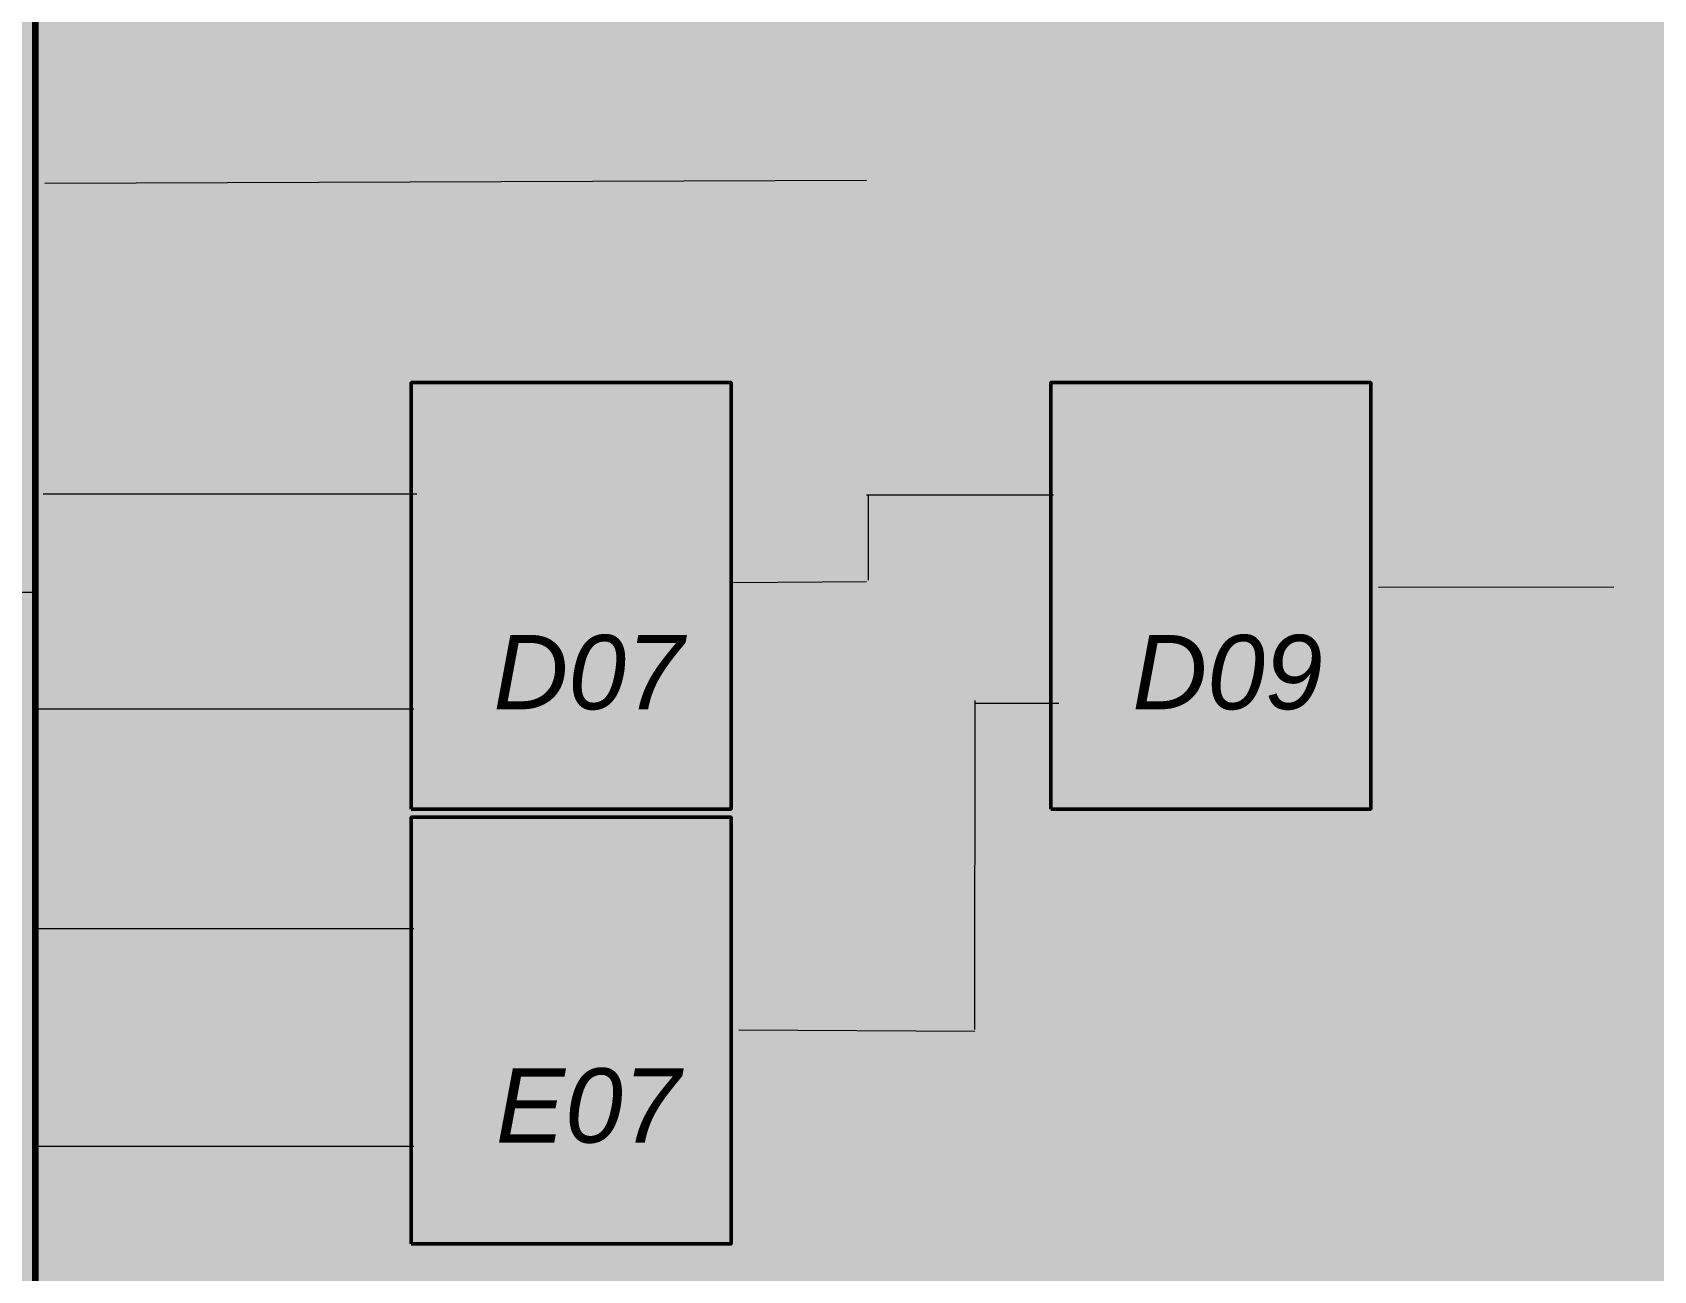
# Model space of a CAD drawing. Header units: millimetres. Extents: x 0 to 295, y 2 to 210.
# Drawn here: x 99.9 to 175.3, y 63 to 120.5 of the extents above; entities that cross this region are included whole.
import ezdxf

# ---------------------------------------------------------------- set-up
doc = ezdxf.new("R2010")
doc.units = ezdxf.units.MM
doc.header["$MEASUREMENT"] = 0
doc.layers.get('0').update_dxf_attribs({"linetype": 'CONTINUOUS'})
doc.styles.add('Arial$201', font='ariali.ttf', dxfattribs={"oblique": 15, "height": 6.045128})

msp = doc.modelspace()

# ---------------------------------------------------------------- hatches: boundary and pattern name
at = {"true_color": 0xffffff}
for points in [[(-0.131, 210.23), (-0.131, 1.772), (294.435, 1.772), (294.435, 210.23)], [(-0.131, 210.23), (-0.131, 2.034), (294.435, 2.034), (294.435, 210.23)], [(117.545, 104.279), (117.545, 84.453), (132.418, 84.453), (132.418, 104.279)], [(147.275, 104.279), (147.275, 84.453), (162.149, 84.453), (162.149, 104.279)], [(117.545, 84.076), (117.545, 64.25), (132.418, 64.25), (132.418, 84.076)]]:
    msp.add_hatch(color=0, dxfattribs=at).paths.add_polyline_path(points)
at = {"true_color": 0x000007}
h = msp.add_hatch(color=0, dxfattribs=at)
edge = h.paths.add_edge_path()
edge.add_spline(control_points=[(136.878, 115.135), (137.059, 115.004), (137.223, 114.922), (137.37, 114.856)], knot_values=[0, 0, 0, 0, 1, 1, 1, 1], degree=3, periodic=0)
edge.add_line((137.37, 114.856), (137.256, 114.594))
edge.add_spline(control_points=[(137.256, 114.594), (137.042, 114.676), (136.846, 114.791), (136.632, 114.955), (136.632, 114.955), (136.419, 114.823), (136.19, 114.774), (135.927, 114.774), (135.927, 114.774), (135.665, 114.774), (135.435, 114.84), (135.222, 114.955), (135.222, 114.955), (135.009, 115.086), (134.845, 115.266), (134.73, 115.496), (134.73, 115.496), (134.615, 115.725), (134.55, 115.971), (134.55, 116.266), (134.55, 116.266), (134.55, 116.545), (134.615, 116.808), (134.73, 117.037), (134.73, 117.037), (134.845, 117.267), (135.009, 117.447), (135.222, 117.578), (135.222, 117.578), (135.435, 117.693), (135.681, 117.759), (135.944, 117.759), (135.944, 117.759), (136.206, 117.759), (136.452, 117.693), (136.665, 117.562), (136.665, 117.562), (136.878, 117.431), (137.042, 117.267), (137.141, 117.037), (137.141, 117.037), (137.256, 116.808), (137.321, 116.545), (137.321, 116.266), (137.321, 116.266), (137.321, 116.021), (137.272, 115.807), (137.206, 115.627), (137.206, 115.627), (137.141, 115.43), (137.026, 115.266), (136.878, 115.135)], knot_values=[0, 0, 0, 0, 0.019231, 0.019231, 0.019231, 0.019231, 0.038462, 0.038462, 0.038462, 0.038462, 0.057692, 0.057692, 0.057692, 0.057692, 0.076923, 0.076923, 0.076923, 0.076923, 0.096154, 0.096154, 0.096154, 0.096154, 0.115385, 0.115385, 0.115385, 0.115385, 0.134615, 0.134615, 0.134615, 0.134615, 0.153846, 0.153846, 0.153846, 0.153846, 0.173077, 0.173077, 0.173077, 0.173077, 0.192308, 0.192308, 0.192308, 0.192308, 0.211538, 0.211538, 0.211538, 0.211538, 0.230769, 0.230769, 0.230769, 0.230769, 1, 1, 1, 1], degree=3, periodic=0)
h.paths.add_polyline_path([(136.042, 115.611), (136.042, 115.611), (136.069, 115.604), (136.095, 115.597), (136.121, 115.59), (136.146, 115.582), (136.171, 115.574), (136.196, 115.565), (136.22, 115.556), (136.244, 115.546), (136.268, 115.536), (136.292, 115.526), (136.315, 115.515), (136.337, 115.504), (136.36, 115.493), (136.382, 115.481), (136.403, 115.469), (136.425, 115.456), (136.446, 115.444), (136.466, 115.431), (136.487, 115.417), (136.507, 115.404), (136.526, 115.39), (136.546, 115.376), (136.565, 115.362), (136.583, 115.348), (136.611, 115.373), (136.638, 115.4), (136.664, 115.427), (136.688, 115.456), (136.712, 115.486), (136.734, 115.517), (136.755, 115.549), (136.775, 115.583), (136.793, 115.617), (136.81, 115.653), (136.827, 115.689), (136.842, 115.727), (136.855, 115.766), (136.868, 115.806), (136.879, 115.848), (136.889, 115.89), (136.898, 115.933), (136.906, 115.978), (136.913, 116.023), (136.918, 116.07), (136.922, 116.117), (136.925, 116.166), (136.927, 116.216), (136.928, 116.266), (136.927, 116.295), (136.927, 116.324), (136.925, 116.352), (136.924, 116.38), (136.921, 116.408), (136.919, 116.435), (136.915, 116.462), (136.912, 116.489), (136.908, 116.516), (136.903, 116.543), (136.898, 116.569), (136.893, 116.594), (136.887, 116.62), (136.881, 116.645), (136.874, 116.67), (136.867, 116.694), (136.859, 116.718), (136.852, 116.742), (136.843, 116.765), (136.835, 116.787), (136.826, 116.809), (136.816, 116.831), (136.807, 116.852), (136.796, 116.873), (136.788, 116.896), (136.779, 116.917), (136.769, 116.939), (136.758, 116.959), (136.747, 116.98), (136.736, 117), (136.724, 117.019), (136.711, 117.038), (136.698, 117.056), (136.684, 117.074), (136.67, 117.092), (136.655, 117.109), (136.64, 117.126), (136.624, 117.142), (136.609, 117.158), (136.592, 117.173), (136.576, 117.188), (136.559, 117.203), (136.542, 117.217), (136.524, 117.231), (136.507, 117.245), (136.489, 117.258), (136.47, 117.271), (136.452, 117.283), (136.433, 117.295), (136.415, 117.307), (136.395, 117.318), (136.376, 117.328), (136.356, 117.338), (136.336, 117.348), (136.315, 117.357), (136.295, 117.365), (136.274, 117.373), (136.253, 117.381), (136.232, 117.387), (136.21, 117.394), (136.189, 117.4), (136.167, 117.405), (136.145, 117.41), (136.123, 117.414), (136.101, 117.418), (136.079, 117.422), (136.056, 117.424), (136.034, 117.427), (136.011, 117.428), (135.989, 117.43), (135.966, 117.431), (135.944, 117.431), (135.907, 117.43), (135.871, 117.429), (135.836, 117.426), (135.802, 117.423), (135.768, 117.418), (135.734, 117.412), (135.702, 117.406), (135.67, 117.398), (135.638, 117.389), (135.608, 117.38), (135.578, 117.369), (135.548, 117.357), (135.519, 117.344), (135.491, 117.33), (135.463, 117.315), (135.436, 117.3), (135.409, 117.283), (135.383, 117.265), (135.358, 117.246), (135.333, 117.226), (135.309, 117.205), (135.285, 117.183), (135.261, 117.16), (135.239, 117.136), (135.215, 117.11), (135.191, 117.084), (135.169, 117.057), (135.148, 117.029), (135.128, 117), (135.109, 116.97), (135.092, 116.939), (135.075, 116.907), (135.059, 116.874), (135.044, 116.84), (135.03, 116.805), (135.017, 116.769), (135.005, 116.732), (134.995, 116.694), (134.985, 116.655), (134.976, 116.616), (134.969, 116.575), (134.962, 116.534), (134.956, 116.491), (134.952, 116.448), (134.948, 116.404), (134.945, 116.359), (134.944, 116.313), (134.943, 116.266), (134.943, 116.266), (134.944, 116.22), (134.945, 116.174), (134.948, 116.129), (134.952, 116.085), (134.956, 116.042), (134.962, 115.999), (134.968, 115.958), (134.976, 115.917), (134.984, 115.878), (134.993, 115.839), (135.004, 115.801), (135.015, 115.764), (135.027, 115.728), (135.041, 115.693), (135.055, 115.659), (135.07, 115.626), (135.086, 115.594), (135.103, 115.563), (135.12, 115.533), (135.139, 115.504), (135.158, 115.476), (135.179, 115.449), (135.2, 115.422), (135.222, 115.397), (135.247, 115.373), (135.272, 115.35), (135.298, 115.328), (135.323, 115.307), (135.35, 115.287), (135.376, 115.268), (135.404, 115.25), (135.431, 115.233), (135.459, 115.217), (135.488, 115.203), (135.517, 115.189), (135.546, 115.176), (135.576, 115.164), (135.607, 115.153), (135.638, 115.144), (135.669, 115.135), (135.701, 115.127), (135.734, 115.121), (135.767, 115.115), (135.801, 115.11), (135.836, 115.107), (135.871, 115.104), (135.907, 115.103), (135.944, 115.102), (135.96, 115.102), (135.977, 115.103), (135.993, 115.103), (136.009, 115.104), (136.026, 115.104), (136.042, 115.106), (136.058, 115.107), (136.074, 115.108), (136.09, 115.11), (136.107, 115.112), (136.123, 115.114), (136.138, 115.117), (136.154, 115.119), (136.17, 115.122), (136.186, 115.125), (136.201, 115.129), (136.217, 115.133), (136.232, 115.137), (136.247, 115.141), (136.262, 115.146), (136.277, 115.151), (136.292, 115.156), (136.306, 115.162), (136.321, 115.168), (136.306, 115.178), (136.292, 115.188), (136.277, 115.197), (136.262, 115.206), (136.247, 115.215), (136.232, 115.223), (136.217, 115.232), (136.201, 115.239), (136.186, 115.247), (136.17, 115.254), (136.154, 115.261), (136.138, 115.268), (136.123, 115.275), (136.107, 115.281), (136.09, 115.287), (136.074, 115.293), (136.058, 115.298), (136.042, 115.304), (136.026, 115.309), (136.009, 115.314), (135.993, 115.319), (135.977, 115.323), (135.96, 115.328), (135.944, 115.332)])
h.paths.add_polyline_path([(136.042, 115.611), (135.944, 115.332)])
h = msp.add_hatch(color=0, dxfattribs=at)
h.paths.add_polyline_path([(105.442, 100.212), (105.606, 100.95), (104.426, 100.95), (104.508, 101.311), (106.115, 103.098), (106.41, 103.098), (106.016, 101.262), (106.426, 101.262), (106.361, 100.95), (105.951, 100.95), (105.803, 100.212)])
h.paths.add_polyline_path([(105.672, 101.262), (105.918, 102.475), (104.852, 101.262)])
h = msp.add_hatch(color=0, dxfattribs=at)
edge = h.paths.add_edge_path()
edge.add_spline(control_points=[(125.531, 98.982), (125.367, 98.851), (125.219, 98.769), (125.104, 98.72), (125.104, 98.72), (124.99, 98.671), (124.858, 98.638), (124.727, 98.638), (124.727, 98.638), (124.465, 98.638), (124.252, 98.72), (124.088, 98.868), (124.088, 98.868), (123.924, 99.032), (123.842, 99.228), (123.842, 99.458), (123.842, 99.458), (123.842, 99.606), (123.874, 99.737), (123.94, 99.868), (123.94, 99.868), (123.989, 99.983), (124.088, 100.081), (124.202, 100.18), (124.202, 100.18), (124.301, 100.245), (124.432, 100.327), (124.612, 100.409), (124.612, 100.409), (124.53, 100.557), (124.498, 100.655), (124.481, 100.704), (124.481, 100.704), (124.465, 100.786), (124.448, 100.852), (124.448, 100.934), (124.448, 100.934), (124.448, 101.049), (124.481, 101.163), (124.547, 101.278), (124.547, 101.278), (124.612, 101.393), (124.694, 101.475), (124.809, 101.541), (124.809, 101.541), (124.924, 101.606), (125.039, 101.639), (125.17, 101.639), (125.17, 101.639), (125.367, 101.639), (125.514, 101.59), (125.629, 101.475), (125.629, 101.475), (125.744, 101.377), (125.793, 101.245), (125.793, 101.081), (125.793, 101.081), (125.793, 100.95), (125.744, 100.835), (125.645, 100.704), (125.645, 100.704), (125.547, 100.573), (125.367, 100.442), (125.072, 100.294), (125.072, 100.294), (125.252, 99.983), (125.416, 99.737), (125.563, 99.524), (125.563, 99.524), (125.662, 99.638), (125.76, 99.786), (125.842, 99.934)], knot_values=[0, 0, 0, 0, 0.013889, 0.013889, 0.013889, 0.013889, 0.027778, 0.027778, 0.027778, 0.027778, 0.041667, 0.041667, 0.041667, 0.041667, 0.055556, 0.055556, 0.055556, 0.055556, 0.069444, 0.069444, 0.069444, 0.069444, 0.083333, 0.083333, 0.083333, 0.083333, 0.097222, 0.097222, 0.097222, 0.097222, 0.111111, 0.111111, 0.111111, 0.111111, 0.125, 0.125, 0.125, 0.125, 0.138889, 0.138889, 0.138889, 0.138889, 0.152778, 0.152778, 0.152778, 0.152778, 0.166667, 0.166667, 0.166667, 0.166667, 0.180556, 0.180556, 0.180556, 0.180556, 0.194444, 0.194444, 0.194444, 0.194444, 0.208333, 0.208333, 0.208333, 0.208333, 0.222222, 0.222222, 0.222222, 0.222222, 0.236111, 0.236111, 0.236111, 0.236111, 1, 1, 1, 1], degree=3, periodic=0)
edge.add_line((125.842, 99.934), (126.154, 99.786))
edge.add_spline(control_points=[(126.154, 99.786), (126.072, 99.606), (125.941, 99.425), (125.793, 99.245), (125.793, 99.245), (125.875, 99.13), (125.99, 98.999), (126.121, 98.851)], knot_values=[0, 0, 0, 0, 0.125, 0.125, 0.125, 0.125, 1, 1, 1, 1], degree=3, periodic=0)
edge.add_line((126.121, 98.851), (125.859, 98.638))
edge.add_spline(control_points=[(125.859, 98.638), (125.727, 98.753), (125.613, 98.868), (125.531, 98.982)], knot_values=[0, 0, 0, 0, 1, 1, 1, 1], degree=3, periodic=0)
edge = h.paths.add_edge_path()
edge.add_spline(control_points=[(124.94, 100.557), (125.137, 100.655), (125.268, 100.753), (125.35, 100.868), (125.35, 100.868), (125.416, 100.934), (125.449, 100.999), (125.449, 101.081), (125.449, 101.081), (125.449, 101.163), (125.416, 101.229), (125.367, 101.278), (125.367, 101.278), (125.317, 101.327), (125.252, 101.36), (125.17, 101.36), (125.17, 101.36), (125.072, 101.36), (125.006, 101.311), (124.924, 101.245), (124.924, 101.245), (124.858, 101.163), (124.826, 101.081), (124.826, 100.983), (124.826, 100.983), (124.826, 100.852), (124.858, 100.721), (124.94, 100.557)], knot_values=[0, 0, 0, 0, 0.035714, 0.035714, 0.035714, 0.035714, 0.071429, 0.071429, 0.071429, 0.071429, 0.107143, 0.107143, 0.107143, 0.107143, 0.142857, 0.142857, 0.142857, 0.142857, 0.178571, 0.178571, 0.178571, 0.178571, 0.214286, 0.214286, 0.214286, 0.214286, 1, 1, 1, 1], degree=3, periodic=0)
edge = h.paths.add_edge_path()
edge.add_spline(control_points=[(125.317, 99.261), (125.072, 99.589), (124.891, 99.868), (124.744, 100.13), (124.744, 100.13), (124.58, 100.048), (124.448, 99.966), (124.366, 99.884), (124.366, 99.884), (124.268, 99.77), (124.202, 99.638), (124.202, 99.491), (124.202, 99.491), (124.202, 99.343), (124.268, 99.228), (124.366, 99.114), (124.366, 99.114), (124.465, 99.015), (124.58, 98.966), (124.727, 98.966), (124.727, 98.966), (124.94, 98.966), (125.121, 99.064), (125.317, 99.261)], knot_values=[0, 0, 0, 0, 0.041667, 0.041667, 0.041667, 0.041667, 0.083333, 0.083333, 0.083333, 0.083333, 0.125, 0.125, 0.125, 0.125, 0.166667, 0.166667, 0.166667, 0.166667, 0.208333, 0.208333, 0.208333, 0.208333, 1, 1, 1, 1], degree=3, periodic=0)
for points in [[(154.425, 98.704), (154.884, 100.885), (154.884, 100.885), (154.859, 100.866), (154.833, 100.848), (154.806, 100.83), (154.779, 100.812), (154.751, 100.795), (154.721, 100.777), (154.691, 100.76), (154.661, 100.743), (154.629, 100.726), (154.597, 100.71), (154.563, 100.694), (154.529, 100.678), (154.495, 100.662), (154.459, 100.646), (154.423, 100.631), (154.386, 100.616), (154.348, 100.602), (154.31, 100.587), (154.271, 100.573), (154.231, 100.559), (154.19, 100.546), (154.149, 100.533), (154.107, 100.52), (154.064, 100.508), (154.064, 100.508), (154.13, 100.835), (154.13, 100.835), (154.152, 100.844), (154.174, 100.853), (154.197, 100.862), (154.219, 100.871), (154.241, 100.881), (154.262, 100.891), (154.284, 100.901), (154.306, 100.911), (154.327, 100.922), (154.349, 100.933), (154.371, 100.945), (154.392, 100.956), (154.414, 100.968), (154.435, 100.98), (154.457, 100.993), (154.478, 101.006), (154.5, 101.018), (154.522, 101.031), (154.544, 101.045), (154.565, 101.058), (154.588, 101.072), (154.61, 101.086), (154.632, 101.1), (154.654, 101.114), (154.654, 101.114), (154.675, 101.129), (154.695, 101.143), (154.714, 101.157), (154.734, 101.17), (154.753, 101.184), (154.771, 101.197), (154.789, 101.211), (154.807, 101.224), (154.824, 101.236), (154.841, 101.249), (154.858, 101.262), (154.874, 101.274), (154.889, 101.286), (154.905, 101.298), (154.919, 101.31), (154.934, 101.322), (154.948, 101.333), (154.961, 101.345), (154.974, 101.356), (154.987, 101.367), (154.999, 101.378), (155.01, 101.389), (155.021, 101.399), (155.032, 101.409), (155.04, 101.416), (155.048, 101.422), (155.055, 101.429), (155.063, 101.435), (155.071, 101.442), (155.078, 101.449), (155.085, 101.457), (155.092, 101.464), (155.099, 101.472), (155.106, 101.479), (155.113, 101.487), (155.12, 101.496), (155.126, 101.504), (155.133, 101.512), (155.139, 101.521), (155.146, 101.53), (155.152, 101.539), (155.158, 101.548), (155.165, 101.557), (155.171, 101.567), (155.177, 101.576), (155.183, 101.586), (155.189, 101.596), (155.196, 101.606), (155.392, 101.606), (154.786, 98.704), (154.425, 98.704), (154.786, 98.704)], [(171.791, 95.211), (171.791, 94.932), (170.2, 94.932), (170.2, 94.932), (170.2, 94.94), (170.201, 94.948), (170.201, 94.957), (170.202, 94.965), (170.202, 94.973), (170.203, 94.981), (170.204, 94.989), (170.205, 94.998), (170.206, 95.006), (170.208, 95.014), (170.209, 95.022), (170.21, 95.03), (170.212, 95.039), (170.214, 95.047), (170.215, 95.055), (170.217, 95.063), (170.219, 95.071), (170.221, 95.08), (170.223, 95.088), (170.225, 95.096), (170.227, 95.104), (170.229, 95.112), (170.231, 95.121), (170.233, 95.129), (170.239, 95.143), (170.246, 95.157), (170.252, 95.172), (170.259, 95.186), (170.266, 95.2), (170.273, 95.215), (170.28, 95.229), (170.288, 95.243), (170.295, 95.257), (170.303, 95.271), (170.311, 95.285), (170.319, 95.299), (170.327, 95.313), (170.336, 95.326), (170.344, 95.34), (170.353, 95.354), (170.362, 95.367), (170.371, 95.38), (170.381, 95.393), (170.39, 95.406), (170.4, 95.419), (170.41, 95.432), (170.42, 95.444), (170.43, 95.457), (170.44, 95.469), (170.451, 95.482), (170.463, 95.495), (170.475, 95.509), (170.487, 95.522), (170.5, 95.536), (170.514, 95.55), (170.528, 95.565), (170.542, 95.58), (170.557, 95.594), (170.572, 95.61), (170.588, 95.625), (170.604, 95.64), (170.62, 95.656), (170.637, 95.672), (170.655, 95.688), (170.672, 95.704), (170.69, 95.72), (170.709, 95.736), (170.728, 95.752), (170.747, 95.768), (170.767, 95.785), (170.787, 95.801), (170.807, 95.818), (170.807, 95.818), (170.839, 95.844), (170.871, 95.87), (170.902, 95.896), (170.931, 95.921), (170.96, 95.946), (170.988, 95.971), (171.016, 95.995), (171.042, 96.019), (171.068, 96.042), (171.092, 96.065), (171.116, 96.087), (171.139, 96.109), (171.161, 96.13), (171.182, 96.151), (171.203, 96.171), (171.222, 96.19), (171.241, 96.21), (171.259, 96.228), (171.276, 96.246), (171.292, 96.263), (171.307, 96.28), (171.322, 96.296), (171.335, 96.311), (171.348, 96.326), (171.358, 96.342), (171.368, 96.358), (171.377, 96.374), (171.386, 96.39), (171.395, 96.406), (171.403, 96.421), (171.411, 96.437), (171.419, 96.452), (171.426, 96.467), (171.432, 96.483), (171.439, 96.498), (171.444, 96.512), (171.45, 96.527), (171.455, 96.542), (171.459, 96.557), (171.464, 96.571), (171.467, 96.586), (171.47, 96.6), (171.473, 96.615), (171.475, 96.629), (171.477, 96.644), (171.478, 96.658), (171.479, 96.672), (171.479, 96.687), (171.479, 96.701), (171.479, 96.715), (171.478, 96.729), (171.477, 96.743), (171.475, 96.756), (171.473, 96.77), (171.471, 96.783), (171.468, 96.796), (171.465, 96.809), (171.461, 96.822), (171.457, 96.834), (171.453, 96.847), (171.448, 96.859), (171.443, 96.871), (171.437, 96.883), (171.431, 96.894), (171.424, 96.906), (171.417, 96.917), (171.41, 96.928), (171.402, 96.939), (171.393, 96.95), (171.384, 96.961), (171.375, 96.971), (171.365, 96.982), (171.365, 96.982), (171.352, 96.992), (171.34, 97.001), (171.328, 97.01), (171.315, 97.019), (171.303, 97.027), (171.29, 97.034), (171.278, 97.041), (171.265, 97.048), (171.252, 97.054), (171.239, 97.06), (171.226, 97.065), (171.213, 97.07), (171.199, 97.074), (171.186, 97.078), (171.172, 97.082), (171.158, 97.085), (171.144, 97.088), (171.129, 97.09), (171.115, 97.092), (171.1, 97.094), (171.084, 97.095), (171.069, 97.096), (171.053, 97.096), (171.037, 97.097), (171.037, 97.097), (171.018, 97.096), (171, 97.096), (170.983, 97.095), (170.966, 97.094), (170.949, 97.092), (170.932, 97.09), (170.916, 97.087), (170.9, 97.084), (170.884, 97.081), (170.869, 97.077), (170.854, 97.073), (170.84, 97.068), (170.826, 97.063), (170.812, 97.057), (170.798, 97.05), (170.785, 97.043), (170.772, 97.036), (170.76, 97.027), (170.748, 97.019), (170.736, 97.009), (170.724, 96.999), (170.713, 96.989), (170.703, 96.977), (170.692, 96.965), (170.692, 96.965), (170.682, 96.955), (170.672, 96.944), (170.663, 96.933), (170.654, 96.922), (170.645, 96.91), (170.637, 96.898), (170.629, 96.885), (170.622, 96.872), (170.615, 96.859), (170.608, 96.846), (170.602, 96.832), (170.596, 96.818), (170.59, 96.803), (170.585, 96.788), (170.581, 96.773), (170.577, 96.758), (170.573, 96.742), (170.57, 96.726), (170.567, 96.709), (170.565, 96.692), (170.563, 96.675), (170.562, 96.657), (170.561, 96.639), (170.561, 96.621), (170.561, 96.621), (170.249, 96.654), (170.249, 96.654), (170.254, 96.68), (170.258, 96.706), (170.263, 96.732), (170.269, 96.758), (170.275, 96.783), (170.281, 96.807), (170.288, 96.831), (170.295, 96.855), (170.303, 96.878), (170.311, 96.901), (170.32, 96.923), (170.329, 96.945), (170.339, 96.966), (170.35, 96.987), (170.361, 97.007), (170.373, 97.027), (170.386, 97.046), (170.399, 97.064), (170.413, 97.082), (170.428, 97.099), (170.444, 97.116), (170.46, 97.132), (170.477, 97.148), (170.495, 97.162), (170.512, 97.176), (170.529, 97.19), (170.547, 97.203), (170.565, 97.215), (170.584, 97.227), (170.603, 97.239), (170.623, 97.25), (170.643, 97.26), (170.664, 97.27), (170.685, 97.279), (170.707, 97.287), (170.729, 97.295), (170.752, 97.303), (170.775, 97.31), (170.799, 97.316), (170.823, 97.321), (170.848, 97.326), (170.874, 97.331), (170.899, 97.334), (170.926, 97.337), (170.953, 97.34), (170.98, 97.341), (171.008, 97.342), (171.037, 97.343), (171.065, 97.342), (171.093, 97.341), (171.12, 97.34), (171.147, 97.337), (171.174, 97.334), (171.2, 97.33), (171.225, 97.326), (171.25, 97.321), (171.274, 97.315), (171.298, 97.308), (171.321, 97.301), (171.344, 97.293), (171.366, 97.285), (171.388, 97.276), (171.409, 97.266), (171.43, 97.255), (171.45, 97.244), (171.47, 97.232), (171.489, 97.219), (171.508, 97.206), (171.526, 97.192), (171.544, 97.177), (171.561, 97.162), (171.578, 97.146), (171.578, 97.146), (171.596, 97.131), (171.613, 97.116), (171.629, 97.1), (171.645, 97.084), (171.659, 97.068), (171.673, 97.051), (171.686, 97.033), (171.699, 97.015), (171.71, 96.997), (171.721, 96.978), (171.731, 96.959), (171.74, 96.939), (171.748, 96.919), (171.756, 96.898), (171.762, 96.877), (171.768, 96.855), (171.774, 96.834), (171.778, 96.811), (171.782, 96.789), (171.785, 96.766), (171.788, 96.742), (171.79, 96.719), (171.791, 96.695), (171.791, 96.67), (171.791, 96.66), (171.79, 96.649), (171.789, 96.639), (171.788, 96.628), (171.787, 96.617), (171.785, 96.606), (171.783, 96.595), (171.781, 96.583), (171.779, 96.572), (171.776, 96.56), (171.773, 96.549), (171.77, 96.537), (171.767, 96.525), (171.764, 96.513), (171.76, 96.501), (171.757, 96.489), (171.753, 96.477), (171.749, 96.465), (171.746, 96.453), (171.742, 96.441), (171.738, 96.428), (171.733, 96.416), (171.729, 96.404), (171.725, 96.391), (171.721, 96.379), (171.716, 96.367), (171.711, 96.355), (171.706, 96.342), (171.701, 96.33), (171.695, 96.318), (171.688, 96.305), (171.682, 96.293), (171.675, 96.281), (171.667, 96.268), (171.66, 96.256), (171.652, 96.244), (171.643, 96.232), (171.634, 96.219), (171.625, 96.207), (171.616, 96.195), (171.606, 96.182), (171.596, 96.17), (171.586, 96.158), (171.575, 96.145), (171.564, 96.133), (171.552, 96.121), (171.541, 96.109), (171.529, 96.096), (171.529, 96.096), (171.518, 96.084), (171.506, 96.071), (171.494, 96.057), (171.481, 96.043), (171.467, 96.029), (171.452, 96.014), (171.437, 95.998), (171.42, 95.982), (171.403, 95.966), (171.386, 95.949), (171.367, 95.932), (171.348, 95.914), (171.328, 95.896), (171.308, 95.877), (171.287, 95.858), (171.265, 95.839), (171.243, 95.819), (171.22, 95.799), (171.196, 95.778), (171.172, 95.757), (171.147, 95.736), (171.122, 95.714), (171.096, 95.692), (171.069, 95.67), (171.069, 95.67), (171.049, 95.652), (171.029, 95.634), (171.01, 95.617), (170.992, 95.6), (170.973, 95.584), (170.956, 95.568), (170.939, 95.553), (170.922, 95.539), (170.906, 95.525), (170.891, 95.511), (170.876, 95.498), (170.862, 95.485), (170.849, 95.473), (170.836, 95.462), (170.824, 95.451), (170.812, 95.44), (170.801, 95.43), (170.79, 95.421), (170.781, 95.412), (170.771, 95.403), (170.763, 95.396), (170.755, 95.388), (170.748, 95.381), (170.741, 95.375), (170.741, 95.375), (170.735, 95.369), (170.729, 95.362), (170.723, 95.356), (170.717, 95.35), (170.711, 95.344), (170.705, 95.338), (170.699, 95.331), (170.693, 95.325), (170.687, 95.319), (170.681, 95.312), (170.675, 95.306), (170.67, 95.299), (170.664, 95.292), (170.659, 95.285), (170.653, 95.279), (170.648, 95.272), (170.643, 95.264), (170.638, 95.257), (170.633, 95.25), (170.628, 95.242), (170.623, 95.235), (170.619, 95.227), (170.614, 95.219), (170.61, 95.211), (170.61, 95.211), (171.791, 95.211), (170.61, 95.211)]]:
    msp.add_hatch(color=0, dxfattribs=at).paths.add_polyline_path(points)
h = msp.add_hatch(color=0, dxfattribs=at)
edge = h.paths.add_edge_path()
edge.add_line((167.593, 96.867), (167.954, 96.9))
edge.add_spline(control_points=[(167.954, 96.9), (167.97, 96.752), (168.003, 96.637), (168.068, 96.539), (168.068, 96.539), (168.134, 96.441), (168.232, 96.375), (168.364, 96.309), (168.364, 96.309), (168.495, 96.26), (168.642, 96.227), (168.806, 96.227), (168.806, 96.227), (168.954, 96.227), (169.085, 96.26), (169.184, 96.293), (169.184, 96.293), (169.298, 96.342), (169.38, 96.391), (169.446, 96.473), (169.446, 96.473), (169.495, 96.555), (169.528, 96.637), (169.528, 96.719), (169.528, 96.719), (169.528, 96.818), (169.495, 96.883), (169.446, 96.965), (169.446, 96.965), (169.397, 97.031), (169.298, 97.08), (169.184, 97.129), (169.184, 97.129), (169.102, 97.162), (168.938, 97.211), (168.675, 97.277), (168.675, 97.277), (168.396, 97.326), (168.216, 97.392), (168.118, 97.441), (168.118, 97.441), (167.97, 97.523), (167.872, 97.605), (167.806, 97.72), (167.806, 97.72), (167.74, 97.818), (167.708, 97.949), (167.708, 98.081), (167.708, 98.081), (167.708, 98.228), (167.74, 98.359), (167.822, 98.49), (167.822, 98.49), (167.904, 98.605), (168.036, 98.704), (168.183, 98.769), (168.183, 98.769), (168.347, 98.835), (168.528, 98.868), (168.724, 98.868), (168.724, 98.868), (168.938, 98.868), (169.118, 98.835), (169.282, 98.769), (169.282, 98.769), (169.446, 98.704), (169.577, 98.605), (169.659, 98.458), (169.659, 98.458), (169.741, 98.326), (169.79, 98.179), (169.807, 98.015)], knot_values=[0, 0, 0, 0, 0.013889, 0.013889, 0.013889, 0.013889, 0.027778, 0.027778, 0.027778, 0.027778, 0.041667, 0.041667, 0.041667, 0.041667, 0.055556, 0.055556, 0.055556, 0.055556, 0.069444, 0.069444, 0.069444, 0.069444, 0.083333, 0.083333, 0.083333, 0.083333, 0.097222, 0.097222, 0.097222, 0.097222, 0.111111, 0.111111, 0.111111, 0.111111, 0.125, 0.125, 0.125, 0.125, 0.138889, 0.138889, 0.138889, 0.138889, 0.152778, 0.152778, 0.152778, 0.152778, 0.166667, 0.166667, 0.166667, 0.166667, 0.180556, 0.180556, 0.180556, 0.180556, 0.194444, 0.194444, 0.194444, 0.194444, 0.208333, 0.208333, 0.208333, 0.208333, 0.222222, 0.222222, 0.222222, 0.222222, 0.236111, 0.236111, 0.236111, 0.236111, 1, 1, 1, 1], degree=3, periodic=0)
edge.add_line((169.807, 98.015), (169.43, 97.982))
edge.add_spline(control_points=[(169.43, 97.982), (169.413, 98.163), (169.348, 98.294), (169.233, 98.392), (169.233, 98.392), (169.118, 98.49), (168.954, 98.54), (168.741, 98.54), (168.741, 98.54), (168.511, 98.54), (168.331, 98.49), (168.232, 98.408), (168.232, 98.408), (168.118, 98.326), (168.068, 98.228), (168.068, 98.097), (168.068, 98.097), (168.068, 97.999), (168.101, 97.917), (168.183, 97.851), (168.183, 97.851), (168.249, 97.785), (168.446, 97.703), (168.757, 97.638), (168.757, 97.638), (169.069, 97.572), (169.282, 97.507), (169.397, 97.457), (169.397, 97.457), (169.561, 97.375), (169.692, 97.277), (169.774, 97.162), (169.774, 97.162), (169.856, 97.047), (169.889, 96.9), (169.889, 96.752), (169.889, 96.752), (169.889, 96.605), (169.839, 96.457), (169.757, 96.326), (169.757, 96.326), (169.675, 96.178), (169.544, 96.08), (169.38, 95.998), (169.38, 95.998), (169.216, 95.932), (169.036, 95.883), (168.823, 95.883), (168.823, 95.883), (168.56, 95.883), (168.347, 95.932), (168.167, 95.998), (168.167, 95.998), (167.986, 96.08), (167.855, 96.195), (167.757, 96.342), (167.757, 96.342), (167.658, 96.506), (167.593, 96.67), (167.593, 96.867)], knot_values=[0, 0, 0, 0, 0.016667, 0.016667, 0.016667, 0.016667, 0.033333, 0.033333, 0.033333, 0.033333, 0.05, 0.05, 0.05, 0.05, 0.066667, 0.066667, 0.066667, 0.066667, 0.083333, 0.083333, 0.083333, 0.083333, 0.1, 0.1, 0.1, 0.1, 0.116667, 0.116667, 0.116667, 0.116667, 0.133333, 0.133333, 0.133333, 0.133333, 0.15, 0.15, 0.15, 0.15, 0.166667, 0.166667, 0.166667, 0.166667, 0.183333, 0.183333, 0.183333, 0.183333, 0.2, 0.2, 0.2, 0.2, 0.216667, 0.216667, 0.216667, 0.216667, 0.233333, 0.233333, 0.233333, 0.233333, 1, 1, 1, 1], degree=3, periodic=0)
h = msp.add_hatch(color=0, dxfattribs=at)
edge = h.paths.add_edge_path()
edge.add_line((104.524, 90.98), (104.885, 91.013))
edge.add_spline(control_points=[(104.885, 91.013), (104.885, 90.964), (104.885, 90.931), (104.885, 90.914), (104.885, 90.914), (104.885, 90.832), (104.901, 90.734), (104.951, 90.652), (104.951, 90.652), (105, 90.57), (105.049, 90.504), (105.131, 90.455), (105.131, 90.455), (105.197, 90.406), (105.279, 90.39), (105.36, 90.39), (105.36, 90.39), (105.475, 90.39), (105.59, 90.422), (105.705, 90.488), (105.705, 90.488), (105.82, 90.57), (105.902, 90.685), (105.984, 90.832), (105.984, 90.832), (106.049, 90.98), (106.082, 91.111), (106.082, 91.259), (106.082, 91.259), (106.082, 91.423), (106.033, 91.554), (105.951, 91.652), (105.951, 91.652), (105.852, 91.751), (105.721, 91.8), (105.574, 91.8), (105.574, 91.8), (105.459, 91.8), (105.36, 91.767), (105.279, 91.718), (105.279, 91.718), (105.18, 91.669), (105.098, 91.587), (105.016, 91.488)], knot_values=[0, 0, 0, 0, 0.022727, 0.022727, 0.022727, 0.022727, 0.045455, 0.045455, 0.045455, 0.045455, 0.068182, 0.068182, 0.068182, 0.068182, 0.090909, 0.090909, 0.090909, 0.090909, 0.113636, 0.113636, 0.113636, 0.113636, 0.136364, 0.136364, 0.136364, 0.136364, 0.159091, 0.159091, 0.159091, 0.159091, 0.181818, 0.181818, 0.181818, 0.181818, 0.204545, 0.204545, 0.204545, 0.204545, 0.227273, 0.227273, 0.227273, 0.227273, 1, 1, 1, 1], degree=3, periodic=0)
edge.add_line((105.016, 91.488), (104.705, 91.521))
edge.add_line((104.705, 91.521), (105.147, 92.997))
edge.add_line((105.147, 92.997), (106.541, 92.997))
edge.add_line((106.541, 92.997), (106.476, 92.669))
edge.add_line((106.476, 92.669), (105.377, 92.669))
edge.add_line((105.377, 92.669), (105.164, 91.931))
edge.add_spline(control_points=[(105.164, 91.931), (105.246, 91.997), (105.328, 92.029), (105.426, 92.062), (105.426, 92.062), (105.508, 92.095), (105.59, 92.111), (105.688, 92.111), (105.688, 92.111), (105.902, 92.111), (106.082, 92.029), (106.23, 91.898), (106.23, 91.898), (106.361, 91.751), (106.443, 91.538), (106.443, 91.292), (106.443, 91.292), (106.443, 91.078), (106.394, 90.865), (106.295, 90.685), (106.295, 90.685), (106.197, 90.488), (106.066, 90.357), (105.885, 90.242), (105.885, 90.242), (105.721, 90.144), (105.541, 90.094), (105.344, 90.094), (105.344, 90.094), (105.18, 90.094), (105.033, 90.144), (104.901, 90.209), (104.901, 90.209), (104.77, 90.291), (104.688, 90.39), (104.623, 90.521), (104.623, 90.521), (104.557, 90.652), (104.524, 90.783), (104.524, 90.914), (104.524, 90.914), (104.524, 90.931), (104.524, 90.947), (104.524, 90.98)], knot_values=[0, 0, 0, 0, 0.022727, 0.022727, 0.022727, 0.022727, 0.045455, 0.045455, 0.045455, 0.045455, 0.068182, 0.068182, 0.068182, 0.068182, 0.090909, 0.090909, 0.090909, 0.090909, 0.113636, 0.113636, 0.113636, 0.113636, 0.136364, 0.136364, 0.136364, 0.136364, 0.159091, 0.159091, 0.159091, 0.159091, 0.181818, 0.181818, 0.181818, 0.181818, 0.204545, 0.204545, 0.204545, 0.204545, 0.227273, 0.227273, 0.227273, 0.227273, 1, 1, 1, 1], degree=3, periodic=0)
h = msp.add_hatch(color=0, dxfattribs=at)
edge = h.paths.add_edge_path()
edge.add_line((104.459, 80.829), (104.803, 80.878))
edge.add_spline(control_points=[(104.803, 80.878), (104.836, 80.682), (104.901, 80.534), (104.983, 80.436), (104.983, 80.436), (105.082, 80.354), (105.197, 80.305), (105.344, 80.305), (105.344, 80.305), (105.508, 80.305), (105.672, 80.37), (105.787, 80.501), (105.787, 80.501), (105.918, 80.632), (105.984, 80.764), (105.984, 80.928), (105.984, 80.928), (105.984, 81.075), (105.934, 81.19), (105.836, 81.288), (105.836, 81.288), (105.738, 81.37), (105.623, 81.42), (105.459, 81.42), (105.459, 81.42), (105.442, 81.42), (105.393, 81.42), (105.344, 81.42)], knot_values=[0, 0, 0, 0, 0.035714, 0.035714, 0.035714, 0.035714, 0.071429, 0.071429, 0.071429, 0.071429, 0.107143, 0.107143, 0.107143, 0.107143, 0.142857, 0.142857, 0.142857, 0.142857, 0.178571, 0.178571, 0.178571, 0.178571, 0.214286, 0.214286, 0.214286, 0.214286, 1, 1, 1, 1], degree=3, periodic=0)
edge.add_line((105.344, 81.42), (105.41, 81.715))
edge.add_spline(control_points=[(105.41, 81.715), (105.442, 81.698), (105.475, 81.698), (105.508, 81.698), (105.508, 81.698), (105.705, 81.698), (105.852, 81.748), (105.967, 81.846), (105.967, 81.846), (106.082, 81.944), (106.131, 82.076), (106.131, 82.223), (106.131, 82.223), (106.131, 82.354), (106.082, 82.469), (106, 82.551), (106, 82.551), (105.902, 82.65), (105.803, 82.682), (105.672, 82.682), (105.672, 82.682), (105.541, 82.682), (105.426, 82.633), (105.328, 82.551), (105.328, 82.551), (105.229, 82.453), (105.164, 82.322), (105.131, 82.158)], knot_values=[0, 0, 0, 0, 0.035714, 0.035714, 0.035714, 0.035714, 0.071429, 0.071429, 0.071429, 0.071429, 0.107143, 0.107143, 0.107143, 0.107143, 0.142857, 0.142857, 0.142857, 0.142857, 0.178571, 0.178571, 0.178571, 0.178571, 0.214286, 0.214286, 0.214286, 0.214286, 1, 1, 1, 1], degree=3, periodic=0)
edge.add_line((105.131, 82.158), (104.787, 82.223))
edge.add_spline(control_points=[(104.787, 82.223), (104.836, 82.469), (104.951, 82.65), (105.115, 82.781), (105.115, 82.781), (105.279, 82.912), (105.475, 82.977), (105.688, 82.977), (105.688, 82.977), (105.934, 82.977), (106.115, 82.895), (106.262, 82.764), (106.262, 82.764), (106.41, 82.617), (106.492, 82.436), (106.492, 82.223), (106.492, 82.223), (106.492, 82.076), (106.443, 81.944), (106.361, 81.83), (106.361, 81.83), (106.295, 81.715), (106.164, 81.633), (106.016, 81.551), (106.016, 81.551), (106.131, 81.485), (106.213, 81.403), (106.262, 81.305), (106.262, 81.305), (106.328, 81.206), (106.344, 81.108), (106.344, 80.977), (106.344, 80.977), (106.344, 80.731), (106.246, 80.501), (106.066, 80.305), (106.066, 80.305), (105.869, 80.124), (105.639, 80.026), (105.36, 80.026), (105.36, 80.026), (105.098, 80.026), (104.885, 80.108), (104.737, 80.255), (104.737, 80.255), (104.573, 80.387), (104.475, 80.583), (104.459, 80.829)], knot_values=[0, 0, 0, 0, 0.020833, 0.020833, 0.020833, 0.020833, 0.041667, 0.041667, 0.041667, 0.041667, 0.0625, 0.0625, 0.0625, 0.0625, 0.083333, 0.083333, 0.083333, 0.083333, 0.104167, 0.104167, 0.104167, 0.104167, 0.125, 0.125, 0.125, 0.125, 0.145833, 0.145833, 0.145833, 0.145833, 0.166667, 0.166667, 0.166667, 0.166667, 0.1875, 0.1875, 0.1875, 0.1875, 0.208333, 0.208333, 0.208333, 0.208333, 0.229167, 0.229167, 0.229167, 0.229167, 1, 1, 1, 1], degree=3, periodic=0)
h = msp.add_hatch(color=0, dxfattribs=at)
edge = h.paths.add_edge_path()
edge.add_spline(control_points=[(125.531, 78.845), (125.367, 78.714), (125.219, 78.615), (125.104, 78.583), (125.104, 78.583), (124.99, 78.533), (124.858, 78.501), (124.727, 78.501), (124.727, 78.501), (124.465, 78.501), (124.252, 78.583), (124.088, 78.73), (124.088, 78.73), (123.924, 78.894), (123.842, 79.075), (123.842, 79.321), (123.842, 79.321), (123.842, 79.468), (123.874, 79.599), (123.94, 79.714), (123.94, 79.714), (123.989, 79.829), (124.088, 79.944), (124.202, 80.042), (124.202, 80.042), (124.301, 80.108), (124.432, 80.19), (124.612, 80.255), (124.612, 80.255), (124.53, 80.419), (124.498, 80.518), (124.481, 80.567), (124.481, 80.567), (124.465, 80.632), (124.448, 80.714), (124.448, 80.796), (124.448, 80.796), (124.448, 80.911), (124.481, 81.026), (124.547, 81.141), (124.547, 81.141), (124.612, 81.256), (124.694, 81.338), (124.809, 81.403), (124.809, 81.403), (124.924, 81.469), (125.039, 81.502), (125.17, 81.502), (125.17, 81.502), (125.367, 81.502), (125.514, 81.452), (125.629, 81.338), (125.629, 81.338), (125.744, 81.223), (125.793, 81.108), (125.793, 80.944), (125.793, 80.944), (125.793, 80.813), (125.744, 80.682), (125.645, 80.567), (125.645, 80.567), (125.547, 80.436), (125.367, 80.305), (125.072, 80.157), (125.072, 80.157), (125.252, 79.845), (125.416, 79.583), (125.563, 79.386), (125.563, 79.386), (125.662, 79.501), (125.76, 79.649), (125.842, 79.796)], knot_values=[0, 0, 0, 0, 0.013889, 0.013889, 0.013889, 0.013889, 0.027778, 0.027778, 0.027778, 0.027778, 0.041667, 0.041667, 0.041667, 0.041667, 0.055556, 0.055556, 0.055556, 0.055556, 0.069444, 0.069444, 0.069444, 0.069444, 0.083333, 0.083333, 0.083333, 0.083333, 0.097222, 0.097222, 0.097222, 0.097222, 0.111111, 0.111111, 0.111111, 0.111111, 0.125, 0.125, 0.125, 0.125, 0.138889, 0.138889, 0.138889, 0.138889, 0.152778, 0.152778, 0.152778, 0.152778, 0.166667, 0.166667, 0.166667, 0.166667, 0.180556, 0.180556, 0.180556, 0.180556, 0.194444, 0.194444, 0.194444, 0.194444, 0.208333, 0.208333, 0.208333, 0.208333, 0.222222, 0.222222, 0.222222, 0.222222, 0.236111, 0.236111, 0.236111, 0.236111, 1, 1, 1, 1], degree=3, periodic=0)
edge.add_line((125.842, 79.796), (126.154, 79.649))
edge.add_spline(control_points=[(126.154, 79.649), (126.072, 79.452), (125.941, 79.288), (125.793, 79.107), (125.793, 79.107), (125.875, 78.993), (125.99, 78.861), (126.121, 78.714)], knot_values=[0, 0, 0, 0, 0.125, 0.125, 0.125, 0.125, 1, 1, 1, 1], degree=3, periodic=0)
edge.add_line((126.121, 78.714), (125.859, 78.501))
edge.add_spline(control_points=[(125.859, 78.501), (125.727, 78.615), (125.613, 78.73), (125.531, 78.845)], knot_values=[0, 0, 0, 0, 1, 1, 1, 1], degree=3, periodic=0)
edge = h.paths.add_edge_path()
edge.add_spline(control_points=[(124.94, 80.419), (125.137, 80.518), (125.268, 80.616), (125.35, 80.714), (125.35, 80.714), (125.416, 80.796), (125.449, 80.862), (125.449, 80.944), (125.449, 80.944), (125.449, 81.01), (125.416, 81.075), (125.367, 81.141), (125.367, 81.141), (125.317, 81.19), (125.252, 81.206), (125.17, 81.206), (125.17, 81.206), (125.072, 81.206), (125.006, 81.174), (124.924, 81.108), (124.924, 81.108), (124.858, 81.026), (124.826, 80.944), (124.826, 80.846), (124.826, 80.846), (124.826, 80.714), (124.858, 80.567), (124.94, 80.419)], knot_values=[0, 0, 0, 0, 0.035714, 0.035714, 0.035714, 0.035714, 0.071429, 0.071429, 0.071429, 0.071429, 0.107143, 0.107143, 0.107143, 0.107143, 0.142857, 0.142857, 0.142857, 0.142857, 0.178571, 0.178571, 0.178571, 0.178571, 0.214286, 0.214286, 0.214286, 0.214286, 1, 1, 1, 1], degree=3, periodic=0)
edge = h.paths.add_edge_path()
edge.add_spline(control_points=[(125.317, 79.124), (125.072, 79.435), (124.891, 79.731), (124.744, 79.993), (124.744, 79.993), (124.58, 79.895), (124.448, 79.813), (124.366, 79.747), (124.366, 79.747), (124.268, 79.632), (124.202, 79.501), (124.202, 79.353), (124.202, 79.353), (124.202, 79.206), (124.268, 79.075), (124.366, 78.976), (124.366, 78.976), (124.465, 78.878), (124.58, 78.829), (124.727, 78.829), (124.727, 78.829), (124.94, 78.829), (125.121, 78.927), (125.317, 79.124)], knot_values=[0, 0, 0, 0, 0.041667, 0.041667, 0.041667, 0.041667, 0.083333, 0.083333, 0.083333, 0.083333, 0.125, 0.125, 0.125, 0.125, 0.166667, 0.166667, 0.166667, 0.166667, 0.208333, 0.208333, 0.208333, 0.208333, 1, 1, 1, 1], degree=3, periodic=0)
h = msp.add_hatch(color=0, dxfattribs=at)
edge = h.paths.add_edge_path()
edge.add_spline(control_points=[(105.049, 71.679), (105.147, 71.761), (105.246, 71.826), (105.344, 71.859), (105.344, 71.859), (105.459, 71.908), (105.541, 71.925), (105.639, 71.925), (105.639, 71.925), (105.869, 71.925), (106.049, 71.859), (106.197, 71.695), (106.197, 71.695), (106.328, 71.548), (106.41, 71.351), (106.41, 71.105), (106.41, 71.105), (106.41, 70.777), (106.295, 70.498), (106.082, 70.252), (106.082, 70.252), (105.902, 70.055), (105.672, 69.957), (105.41, 69.957), (105.41, 69.957), (105.18, 69.957), (104.983, 70.039), (104.819, 70.219), (104.819, 70.219), (104.655, 70.4), (104.573, 70.646), (104.573, 70.974), (104.573, 70.974), (104.573, 71.253), (104.639, 71.564), (104.737, 71.859), (104.737, 71.859), (104.819, 72.105), (104.901, 72.302), (105.033, 72.45), (105.033, 72.45), (105.147, 72.614), (105.262, 72.728), (105.393, 72.794), (105.393, 72.794), (105.524, 72.86), (105.672, 72.909), (105.836, 72.909), (105.836, 72.909), (106.033, 72.909), (106.197, 72.843), (106.312, 72.712), (106.312, 72.712), (106.443, 72.597), (106.508, 72.417), (106.525, 72.187)], knot_values=[0, 0, 0, 0, 0.017857, 0.017857, 0.017857, 0.017857, 0.035714, 0.035714, 0.035714, 0.035714, 0.053571, 0.053571, 0.053571, 0.053571, 0.071429, 0.071429, 0.071429, 0.071429, 0.089286, 0.089286, 0.089286, 0.089286, 0.107143, 0.107143, 0.107143, 0.107143, 0.125, 0.125, 0.125, 0.125, 0.142857, 0.142857, 0.142857, 0.142857, 0.160714, 0.160714, 0.160714, 0.160714, 0.178571, 0.178571, 0.178571, 0.178571, 0.196429, 0.196429, 0.196429, 0.196429, 0.214286, 0.214286, 0.214286, 0.214286, 0.232143, 0.232143, 0.232143, 0.232143, 1, 1, 1, 1], degree=3, periodic=0)
edge.add_line((106.525, 72.187), (106.197, 72.154))
edge.add_spline(control_points=[(106.197, 72.154), (106.18, 72.318), (106.131, 72.433), (106.066, 72.499), (106.066, 72.499), (106, 72.564), (105.918, 72.597), (105.803, 72.597), (105.803, 72.597), (105.705, 72.597), (105.59, 72.564), (105.492, 72.482), (105.492, 72.482), (105.377, 72.4), (105.295, 72.269), (105.213, 72.105), (105.213, 72.105), (105.131, 71.958), (105.082, 71.81), (105.049, 71.679)], knot_values=[0, 0, 0, 0, 0.05, 0.05, 0.05, 0.05, 0.1, 0.1, 0.1, 0.1, 0.15, 0.15, 0.15, 0.15, 0.2, 0.2, 0.2, 0.2, 1, 1, 1, 1], degree=3, periodic=0)
edge = h.paths.add_edge_path()
edge.add_spline(control_points=[(104.934, 70.81), (104.934, 70.662), (104.983, 70.515), (105.082, 70.4), (105.082, 70.4), (105.18, 70.301), (105.295, 70.236), (105.426, 70.236), (105.426, 70.236), (105.508, 70.236), (105.606, 70.269), (105.705, 70.334), (105.705, 70.334), (105.803, 70.416), (105.885, 70.515), (105.967, 70.646), (105.967, 70.646), (106.033, 70.793), (106.066, 70.925), (106.066, 71.056), (106.066, 71.056), (106.066, 71.236), (106.016, 71.384), (105.918, 71.482), (105.918, 71.482), (105.82, 71.581), (105.705, 71.646), (105.574, 71.646), (105.574, 71.646), (105.41, 71.646), (105.262, 71.564), (105.131, 71.417), (105.131, 71.417), (105, 71.253), (104.934, 71.056), (104.934, 70.81)], knot_values=[0, 0, 0, 0, 0.027778, 0.027778, 0.027778, 0.027778, 0.055556, 0.055556, 0.055556, 0.055556, 0.083333, 0.083333, 0.083333, 0.083333, 0.111111, 0.111111, 0.111111, 0.111111, 0.138889, 0.138889, 0.138889, 0.138889, 0.166667, 0.166667, 0.166667, 0.166667, 0.194444, 0.194444, 0.194444, 0.194444, 0.222222, 0.222222, 0.222222, 0.222222, 1, 1, 1, 1], degree=3, periodic=0)

# ---------------------------------------------------------------- linework, layer by layer
at = {"color": 0, "linetype": 'Continuous', "lineweight": 100, "true_color": 0x000007}
msp.add_lwpolyline([(100.064, 163.953), (100.064, 52.115), (100.064, 52.115)], dxfattribs=at)
at = {"color": 0, "linetype": 'Continuous', "lineweight": 20, "true_color": 0x000007}
for points in [[(100.523, 113.544), (138.715, 113.676), (138.715, 113.676)], [(100.441, 99.114), (117.807, 99.114), (117.807, 99.114)], [(138.715, 99.064), (147.406, 99.064), (147.406, 99.064)], [(138.781, 99.064), (138.781, 95.096), (138.781, 95.096)], [(132.533, 94.981), (138.715, 95.03), (138.715, 95.03)], [(74.334, 94.538), (100.195, 94.538), (100.195, 94.538)], [(162.509, 94.768), (173.447, 94.784), (173.447, 94.784)], [(99.949, 89.111), (117.676, 89.111), (117.676, 89.111)], [(143.749, 89.504), (143.733, 74.221), (143.733, 74.221)], [(143.749, 89.373), (147.652, 89.373), (147.652, 89.373)], [(99.949, 78.911), (117.676, 78.911), (117.676, 78.911)], [(132.779, 74.204), (143.749, 74.139), (143.749, 74.139)], [(99.949, 68.793), (117.676, 68.793), (117.676, 68.793)]]:
    msp.add_lwpolyline(points, dxfattribs=at)
at = {"color": 0, "linetype": 'Continuous', "lineweight": 50, "true_color": 0x000007}
for points in [[(117.545, 84.453), (132.418, 84.453), (132.418, 104.279), (117.545, 104.279)], [(147.275, 84.453), (162.149, 84.453), (162.149, 104.279), (147.275, 104.279)], [(117.545, 64.25), (132.418, 64.25), (132.418, 84.076), (117.545, 84.076)]]:
    msp.add_lwpolyline(points, close=True, dxfattribs=at)

# ---------------------------------------------------------------- texts
at = {"color": 0, "true_color": 0x000007, "style": 'Arial$201'}
for s, p in [('D07', (121.365, 89.094)), ('D09', (151.063, 89.094)), ('E07', (121.48, 68.957))]:
    msp.add_text(s, height=3.4544, dxfattribs=at).set_placement(p)

doc.saveas('drawing.dxf')
